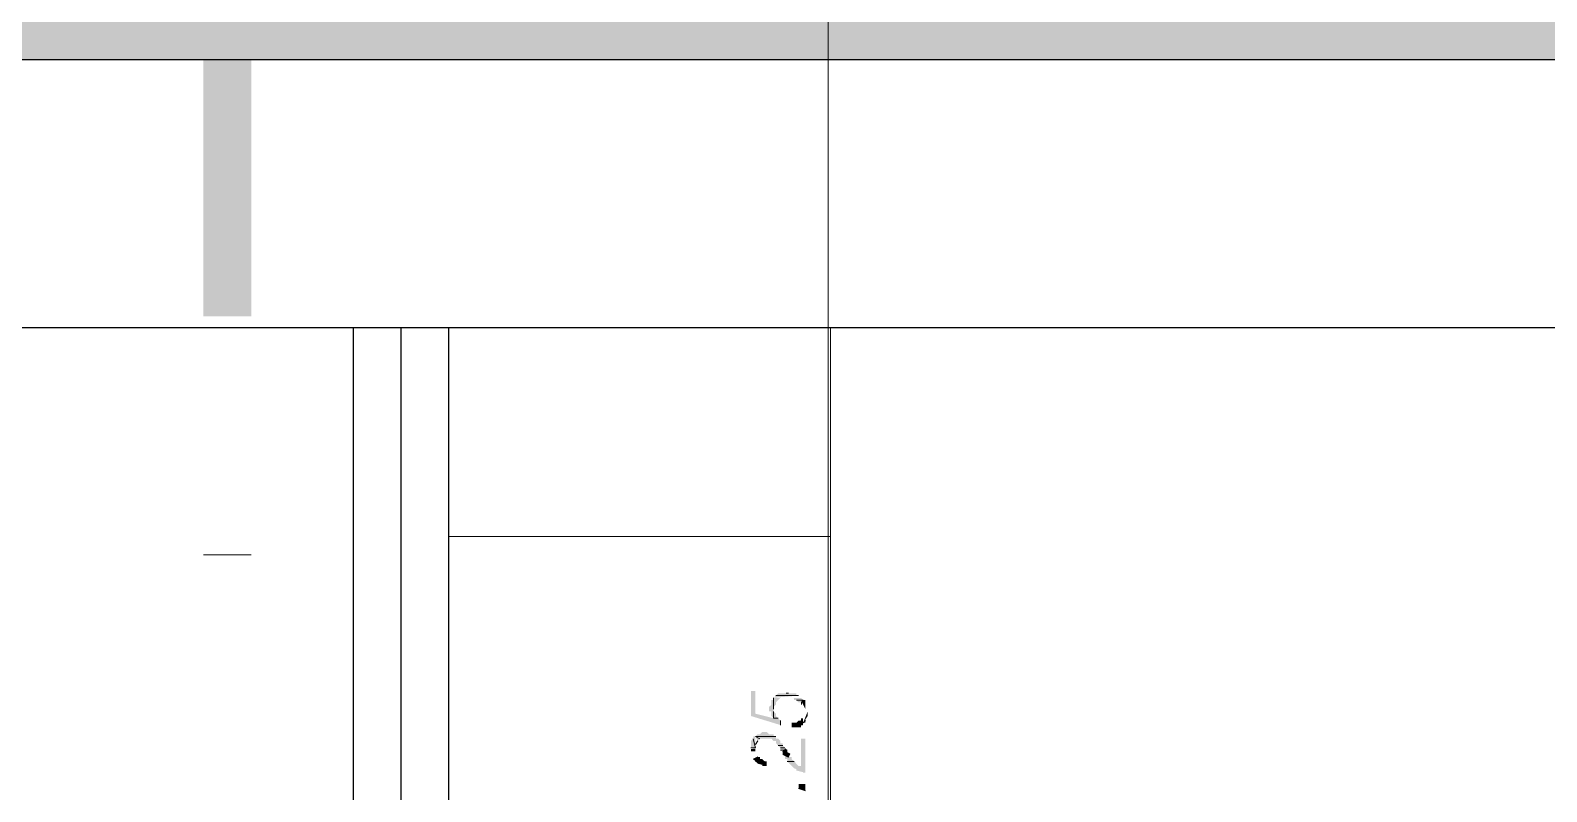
# Model space of a CAD drawing. Header units: millimetres. Extents: x 182 to 575, y -105 to 95.
# Drawn here: x 264.908 to 268.086, y 75.314 to 76.911 of the extents above; entities that cross this region are included whole.
import ezdxf

# ---------------------------------------------------------------- set-up
doc = ezdxf.new("R2010")
doc.units = ezdxf.units.MM
doc.header["$MEASUREMENT"] = 0
doc.layers.add('PDF_Geometry', color=7, linetype='Continuous')
doc.layers.add('PDF_Solid Fills', color=7, linetype='Continuous')

msp = doc.modelspace()

# ---------------------------------------------------------------- hatches: boundary and pattern name
at = {"layer": 'PDF_Solid Fills', "true_color": 0xb9b9b9, "transparency": 33554559}
for points in [[(261.6659, 76.9967), (261.6659, 79.5396), (261.5183, 79.5396), (261.5183, 76.9967), (259.5945, 76.9967), (259.5945, 76.2872), (259.7945, 76.2872), (259.7945, 76.8491), (270.3516, 76.8491), (270.3516, 76.2872), (270.504, 76.2872), (270.504, 76.9967)], [(265.2707, 76.311), (265.3707, 76.311), (265.3707, 77.311), (265.2707, 77.311)]]:
    msp.add_hatch(color=9, dxfattribs=at).paths.add_polyline_path(points)
at = {"layer": 'PDF_Solid Fills', "transparency": 33554559}
h = msp.add_hatch(color=256, dxfattribs=at)
h.paths.add_polyline_path([(264.9202, 76.4651), (264.9252, 76.4651), (264.9202, 76.4651)], flags=0)
h.paths.add_polyline_path([(264.9252, 76.4651), (264.9202, 76.4651), (264.9252, 76.4651)], flags=0)
h.paths.add_polyline_path([(264.9202, 76.4651), (264.9252, 76.4651), (264.9202, 76.4651)], flags=0)
h = msp.add_hatch(color=256, dxfattribs=at)
h.paths.add_polyline_path([(264.9202, 76.4626), (264.9252, 76.4626), (264.9202, 76.4626)], flags=0)
h.paths.add_polyline_path([(264.9252, 76.4601), (264.9202, 76.4601), (264.9252, 76.4601)], flags=0)
h.paths.add_polyline_path([(264.9202, 76.4601), (264.9252, 76.4601), (264.9202, 76.4601)], flags=0)
h.paths.add_polyline_path([(264.9252, 76.4601), (264.9202, 76.4601), (264.9252, 76.4601)], flags=0)
h = msp.add_hatch(color=256, dxfattribs=at)
h.paths.add_polyline_path([(267.9027, 76.4651), (267.9077, 76.4651), (267.9027, 76.4651)], flags=0)
h.paths.add_polyline_path([(267.9077, 76.4651), (267.9027, 76.4651), (267.9077, 76.4651)], flags=0)
h.paths.add_polyline_path([(267.9077, 76.4651), (267.9052, 76.4651), (267.9077, 76.4651)], flags=0)
h.paths.add_polyline_path([(267.9052, 76.4626), (267.9077, 76.4626), (267.9052, 76.4626)], flags=0)
h.paths.add_polyline_path([(267.9077, 76.4626), (267.9052, 76.4626), (267.9077, 76.4626)], flags=0)
h.paths.add_polyline_path([(267.9052, 76.4626), (267.9077, 76.4626), (267.9052, 76.4626)], flags=0)
h.paths.add_polyline_path([(267.9077, 76.4626), (267.9052, 76.4626), (267.9077, 76.4626)], flags=0)
h.paths.add_polyline_path([(267.9052, 76.4626), (267.9077, 76.4626), (267.9052, 76.4626)], flags=0)
h = msp.add_hatch(color=256, dxfattribs=at)
h.paths.add_polyline_path([(267.9102, 76.4551), (267.9052, 76.4551), (267.9102, 76.4551)], flags=0)
h.paths.add_polyline_path([(267.9052, 76.4551), (267.9102, 76.4551), (267.9052, 76.4551)], flags=0)
h.paths.add_polyline_path([(267.9102, 76.4551), (267.9052, 76.4551), (267.9102, 76.4551)], flags=0)
h.paths.add_polyline_path([(267.9052, 76.4526), (267.9077, 76.4526), (267.9052, 76.4526)], flags=0)
h.paths.add_polyline_path([(267.9077, 76.4526), (267.9052, 76.4526), (267.9077, 76.4526)], flags=0)
h.paths.add_polyline_path([(267.9052, 76.4526), (267.9077, 76.4526), (267.9052, 76.4526)], flags=0)
h.paths.add_polyline_path([(267.9077, 76.4501), (267.9052, 76.4501), (267.9077, 76.4501)], flags=0)
h.paths.add_polyline_path([(267.9052, 76.4501), (267.9077, 76.4501), (267.9052, 76.4501)], flags=0)
h.paths.add_polyline_path([(267.9077, 76.4501), (267.9052, 76.4501), (267.9077, 76.4501)], flags=0)
h = msp.add_hatch(color=256, dxfattribs=at)
h.paths.add_polyline_path([(267.9827, 76.4501), (267.9877, 76.4501), (267.9827, 76.4501)], flags=0)
h.paths.add_polyline_path([(267.9877, 76.4476), (267.9827, 76.4476), (267.9877, 76.4476)], flags=0)
h.paths.add_polyline_path([(267.9877, 76.4476), (267.9852, 76.4476), (267.9877, 76.4476)], flags=0)
h.paths.add_polyline_path([(267.9852, 76.4451), (267.9877, 76.4451), (267.9852, 76.4451)], flags=0)
h.paths.add_polyline_path([(267.9877, 76.4451), (267.9852, 76.4451), (267.9877, 76.4451)], flags=0)
h = msp.add_hatch(color=256, dxfattribs=at)
h.paths.add_polyline_path([(267.9902, 76.4676), (267.9952, 76.4676), (267.9902, 76.4676)], flags=0)
h.paths.add_polyline_path([(267.9952, 76.4676), (267.9902, 76.4676), (267.9952, 76.4676)], flags=0)
h.paths.add_polyline_path([(267.9902, 76.4676), (267.9952, 76.4676), (267.9902, 76.4676)], flags=0)
h.paths.add_polyline_path([(267.9902, 76.4676), (267.9927, 76.4676), (267.9902, 76.4676)], flags=0)
h.paths.add_polyline_path([(267.9927, 76.4676), (267.9902, 76.4676), (267.9927, 76.4676)], flags=0)
h.paths.add_polyline_path([(267.9877, 76.4651), (267.9927, 76.4651), (267.9877, 76.4651)], flags=0)
h.paths.add_polyline_path([(267.9927, 76.4651), (267.9877, 76.4651), (267.9927, 76.4651)], flags=0)
h.paths.add_polyline_path([(267.9877, 76.4651), (267.9927, 76.4651), (267.9877, 76.4651)], flags=0)
h.paths.add_polyline_path([(267.9877, 76.4626), (267.9902, 76.4626), (267.9877, 76.4626)], flags=0)
h.paths.add_polyline_path([(267.9902, 76.4626), (267.9877, 76.4626), (267.9902, 76.4626)], flags=0)
h = msp.add_hatch(color=256, dxfattribs=at)
h.paths.add_polyline_path([(268.0027, 76.4726), (268.0027, 76.4726), (268.0027, 76.4726)], flags=0)
h.paths.add_polyline_path([(268.0002, 76.4726), (268.0052, 76.4726), (268.0002, 76.4726)], flags=0)
h.paths.add_polyline_path([(268.0052, 76.4726), (268.0002, 76.4726), (268.0052, 76.4726)], flags=0)
h.paths.add_polyline_path([(268.0002, 76.4726), (268.0052, 76.4726), (268.0002, 76.4726)], flags=0)
h.paths.add_polyline_path([(268.0077, 76.4726), (267.9977, 76.4726), (268.0077, 76.4726)], flags=0)
h.paths.add_polyline_path([(267.9977, 76.4726), (268.0077, 76.4726), (267.9977, 76.4726)], flags=0)
h.paths.add_polyline_path([(268.0077, 76.4726), (267.9977, 76.4726), (268.0077, 76.4726)], flags=0)
h = msp.add_hatch(color=256, dxfattribs=at)
h.paths.add_polyline_path([(268.0077, 76.4701), (268.0127, 76.4701), (268.0077, 76.4701)], flags=0)
h.paths.add_polyline_path([(268.0127, 76.4701), (268.0077, 76.4701), (268.0127, 76.4701)], flags=0)
h.paths.add_polyline_path([(268.0077, 76.4701), (268.0127, 76.4701), (268.0077, 76.4701)], flags=0)
h = msp.add_hatch(color=256, dxfattribs=at)
h.paths.add_polyline_path([(268.0102, 76.4676), (268.0127, 76.4676), (268.0102, 76.4676)], flags=0)
h.paths.add_polyline_path([(268.0102, 76.4676), (268.0152, 76.4676), (268.0102, 76.4676)], flags=0)
h.paths.add_polyline_path([(268.0152, 76.4676), (268.0102, 76.4676), (268.0152, 76.4676)], flags=0)
h.paths.add_polyline_path([(268.0152, 76.4651), (268.0127, 76.4651), (268.0152, 76.4651)], flags=0)
h.paths.add_polyline_path([(268.0127, 76.4651), (268.0152, 76.4651), (268.0127, 76.4651)], flags=0)
h.paths.add_polyline_path([(268.0152, 76.4626), (268.0127, 76.4626), (268.0152, 76.4626)], flags=0)
h.paths.add_polyline_path([(268.0127, 76.4626), (268.0152, 76.4626), (268.0127, 76.4626)], flags=0)
h.paths.add_polyline_path([(268.0152, 76.4626), (268.0127, 76.4626), (268.0152, 76.4626)], flags=0)
h = msp.add_hatch(color=256, dxfattribs=at)
h.paths.add_polyline_path([(268.0227, 76.4576), (268.0252, 76.4576), (268.0227, 76.4576)], flags=0)
h.paths.add_polyline_path([(268.0252, 76.4576), (268.0227, 76.4576), (268.0252, 76.4576)], flags=0)
h.paths.add_polyline_path([(268.0227, 76.4551), (268.0252, 76.4551), (268.0227, 76.4551)], flags=0)
h.paths.add_polyline_path([(268.0252, 76.4551), (268.0227, 76.4551), (268.0252, 76.4551)], flags=0)
h.paths.add_polyline_path([(268.0227, 76.4551), (268.0252, 76.4551), (268.0227, 76.4551)], flags=0)
h.paths.add_polyline_path([(268.0252, 76.4551), (268.0227, 76.4551), (268.0252, 76.4551)], flags=0)
h.paths.add_polyline_path([(268.0252, 76.4526), (268.0202, 76.4526), (268.0252, 76.4526)], flags=0)
h.paths.add_polyline_path([(268.0202, 76.4501), (268.0252, 76.4501), (268.0202, 76.4501)], flags=0)
h.paths.add_polyline_path([(268.0252, 76.4501), (268.0202, 76.4501), (268.0252, 76.4501)], flags=0)
h = msp.add_hatch(color=256, dxfattribs=at)
h.paths.add_polyline_path([(268.0327, 76.4676), (268.0277, 76.4676), (268.0327, 76.4676)], flags=0)
h.paths.add_polyline_path([(268.0277, 76.4676), (268.0327, 76.4676), (268.0277, 76.4676)], flags=0)
h.paths.add_polyline_path([(268.0277, 76.4676), (268.0302, 76.4676), (268.0277, 76.4676)], flags=0)
h.paths.add_polyline_path([(268.0302, 76.4651), (268.0252, 76.4651), (268.0302, 76.4651)], flags=0)
h.paths.add_polyline_path([(268.0252, 76.4651), (268.0302, 76.4651), (268.0252, 76.4651)], flags=0)
h.paths.add_polyline_path([(268.0302, 76.4651), (268.0252, 76.4651), (268.0302, 76.4651)], flags=0)
h.paths.add_polyline_path([(268.0252, 76.4651), (268.0302, 76.4651), (268.0252, 76.4651)], flags=0)
h.paths.add_polyline_path([(268.0252, 76.4626), (268.0277, 76.4626), (268.0252, 76.4626)], flags=0)
h.paths.add_polyline_path([(268.0277, 76.4626), (268.0252, 76.4626), (268.0277, 76.4626)], flags=0)
h.paths.add_polyline_path([(268.0277, 76.4626), (268.0227, 76.4626), (268.0277, 76.4626)], flags=0)
h = msp.add_hatch(color=256, dxfattribs=at)
h.paths.add_polyline_path([(268.0402, 76.4726), (268.0402, 76.4726), (268.0402, 76.4726)], flags=0)
h.paths.add_polyline_path([(268.0377, 76.4726), (268.0427, 76.4726), (268.0377, 76.4726)], flags=0)
h.paths.add_polyline_path([(268.0427, 76.4726), (268.0377, 76.4726), (268.0427, 76.4726)], flags=0)
h.paths.add_polyline_path([(268.0377, 76.4726), (268.0427, 76.4726), (268.0377, 76.4726)], flags=0)
h.paths.add_polyline_path([(268.0452, 76.4726), (268.0352, 76.4726), (268.0452, 76.4726)], flags=0)
h.paths.add_polyline_path([(268.0352, 76.4726), (268.0452, 76.4726), (268.0352, 76.4726)], flags=0)
h.paths.add_polyline_path([(268.0452, 76.4726), (268.0352, 76.4726), (268.0452, 76.4726)], flags=0)
h.paths.add_polyline_path([(268.0352, 76.4726), (268.0452, 76.4726), (268.0352, 76.4726)], flags=0)
h = msp.add_hatch(color=256, dxfattribs=at)
h.paths.add_polyline_path([(268.0427, 76.4701), (268.0502, 76.4701), (268.0427, 76.4701)], flags=0)
h.paths.add_polyline_path([(268.0502, 76.4701), (268.0427, 76.4701), (268.0502, 76.4701)], flags=0)
h.paths.add_polyline_path([(268.0427, 76.4701), (268.0502, 76.4701), (268.0427, 76.4701)], flags=0)
h = msp.add_hatch(color=256, dxfattribs=at)
h.paths.add_polyline_path([(268.0527, 76.4626), (268.0502, 76.4626), (268.0527, 76.4626)], flags=0)
h.paths.add_polyline_path([(268.0502, 76.4626), (268.0527, 76.4626), (268.0502, 76.4626)], flags=0)
h.paths.add_polyline_path([(268.0527, 76.4651), (268.0502, 76.4651), (268.0527, 76.4651)], flags=0)
h = msp.add_hatch(color=256, dxfattribs=at)
h.paths.add_polyline_path([(267.9027, 76.4451), (267.9077, 76.4451), (267.9027, 76.4451)], flags=0)
h.paths.add_polyline_path([(267.9027, 76.4451), (267.9052, 76.4451), (267.9027, 76.4451)], flags=0)
h.paths.add_polyline_path([(267.9052, 76.4451), (267.9027, 76.4451), (267.9052, 76.4451)], flags=0)
h.paths.add_polyline_path([(267.9002, 76.4426), (267.9052, 76.4426), (267.9002, 76.4426)], flags=0)
h.paths.add_polyline_path([(267.9052, 76.4426), (267.9002, 76.4426), (267.9052, 76.4426)], flags=0)
h.paths.add_polyline_path([(267.9002, 76.4426), (267.9052, 76.4426), (267.9002, 76.4426)], flags=0)
h.paths.add_polyline_path([(267.9052, 76.4426), (267.9002, 76.4426), (267.9052, 76.4426)], flags=0)
h.paths.add_polyline_path([(267.9002, 76.4426), (267.9052, 76.4426), (267.9002, 76.4426)], flags=0)
h = msp.add_hatch(color=256, dxfattribs=at)
h.paths.add_polyline_path([(267.9852, 76.4426), (267.9902, 76.4426), (267.9852, 76.4426)], flags=0)
h.paths.add_polyline_path([(267.9902, 76.4426), (267.9852, 76.4426), (267.9902, 76.4426)], flags=0)
h.paths.add_polyline_path([(267.9852, 76.4426), (267.9902, 76.4426), (267.9852, 76.4426)], flags=0)
h.paths.add_polyline_path([(267.9902, 76.4426), (267.9852, 76.4426), (267.9902, 76.4426)], flags=0)
h = msp.add_hatch(color=256, dxfattribs=at)
h.paths.add_polyline_path([(267.9902, 76.4376), (268.0052, 76.4376), (267.9902, 76.4376)], flags=0)
h.paths.add_polyline_path([(268.0052, 76.4376), (267.9902, 76.4376), (268.0052, 76.4376)], flags=0)
h.paths.add_polyline_path([(267.9927, 76.4351), (268.0052, 76.4351), (267.9927, 76.4351)], flags=0)
h.paths.add_polyline_path([(267.9927, 76.4351), (268.0027, 76.4351), (267.9927, 76.4351)], flags=0)
h.paths.add_polyline_path([(268.0027, 76.4351), (267.9927, 76.4351), (268.0027, 76.4351)], flags=0)
h.paths.add_polyline_path([(268.0027, 76.4351), (267.9952, 76.4351), (268.0027, 76.4351)], flags=0)
h.paths.add_polyline_path([(267.9952, 76.4351), (268.0027, 76.4351), (267.9952, 76.4351)], flags=0)
h.paths.add_polyline_path([(267.9952, 76.4351), (268.0002, 76.4351), (267.9952, 76.4351)], flags=0)
h.paths.add_polyline_path([(268.0002, 76.4351), (267.9952, 76.4351), (268.0002, 76.4351)], flags=0)
h.paths.add_polyline_path([(267.9977, 76.4351), (267.9977, 76.4351), (267.9977, 76.4351)], flags=0)
h = msp.add_hatch(color=256, dxfattribs=at)
h.paths.add_polyline_path([(268.0252, 76.4476), (268.0227, 76.4476), (268.0252, 76.4476)], flags=0)
h.paths.add_polyline_path([(268.0227, 76.4476), (268.0252, 76.4476), (268.0227, 76.4476)], flags=0)
h.paths.add_polyline_path([(268.0252, 76.4476), (268.0227, 76.4476), (268.0252, 76.4476)], flags=0)
h.paths.add_polyline_path([(268.0227, 76.4476), (268.0252, 76.4476), (268.0227, 76.4476)], flags=0)
h.paths.add_polyline_path([(268.0252, 76.4451), (268.0227, 76.4451), (268.0252, 76.4451)], flags=0)
h.paths.add_polyline_path([(268.0227, 76.4451), (268.0252, 76.4451), (268.0227, 76.4451)], flags=0)
h.paths.add_polyline_path([(268.0252, 76.4451), (268.0227, 76.4451), (268.0252, 76.4451)], flags=0)
h.paths.add_polyline_path([(268.0227, 76.4426), (268.0277, 76.4426), (268.0227, 76.4426)], flags=0)
h.paths.add_polyline_path([(268.0277, 76.4426), (268.0227, 76.4426), (268.0277, 76.4426)], flags=0)
h.paths.add_polyline_path([(268.0227, 76.4426), (268.0277, 76.4426), (268.0227, 76.4426)], flags=0)
h.paths.add_polyline_path([(268.0277, 76.4426), (268.0227, 76.4426), (268.0277, 76.4426)], flags=0)
h = msp.add_hatch(color=256, dxfattribs=at)
h.paths.add_polyline_path([(268.0252, 76.4401), (268.0302, 76.4401), (268.0252, 76.4401)], flags=0)
h.paths.add_polyline_path([(268.0302, 76.4401), (268.0252, 76.4401), (268.0302, 76.4401)], flags=0)
h.paths.add_polyline_path([(268.0252, 76.4401), (268.0302, 76.4401), (268.0252, 76.4401)], flags=0)
h = msp.add_hatch(color=256, dxfattribs=at)
h.paths.add_polyline_path([(268.0277, 76.4376), (268.0427, 76.4376), (268.0277, 76.4376)], flags=0)
h.paths.add_polyline_path([(268.0427, 76.4351), (268.0302, 76.4351), (268.0427, 76.4351)], flags=0)
h.paths.add_polyline_path([(268.0302, 76.4351), (268.0427, 76.4351), (268.0302, 76.4351)], flags=0)
h.paths.add_polyline_path([(268.0302, 76.4351), (268.0402, 76.4351), (268.0302, 76.4351)], flags=0)
h.paths.add_polyline_path([(268.0402, 76.4351), (268.0302, 76.4351), (268.0402, 76.4351)], flags=0)
h.paths.add_polyline_path([(268.0402, 76.4351), (268.0327, 76.4351), (268.0402, 76.4351)], flags=0)
h.paths.add_polyline_path([(268.0327, 76.4351), (268.0402, 76.4351), (268.0327, 76.4351)], flags=0)
h = msp.add_hatch(color=256, dxfattribs=at)
h.paths.add_polyline_path([(268.0377, 76.4376), (268.0452, 76.4376), (268.0377, 76.4376)], flags=0)
h.paths.add_polyline_path([(268.0452, 76.4376), (268.0377, 76.4376), (268.0452, 76.4376)], flags=0)
h.paths.add_polyline_path([(268.0452, 76.4376), (268.0402, 76.4376), (268.0452, 76.4376)], flags=0)
h.paths.add_polyline_path([(268.0402, 76.4376), (268.0452, 76.4376), (268.0402, 76.4376)], flags=0)
h = msp.add_hatch(color=256, dxfattribs=at)
h.paths.add_polyline_path([(268.0477, 76.4451), (268.0502, 76.4451), (268.0477, 76.4451)], flags=0)
h.paths.add_polyline_path([(268.0502, 76.4451), (268.0477, 76.4451), (268.0502, 76.4451)], flags=0)
h.paths.add_polyline_path([(268.0502, 76.4426), (268.0452, 76.4426), (268.0502, 76.4426)], flags=0)
h.paths.add_polyline_path([(268.0452, 76.4426), (268.0502, 76.4426), (268.0452, 76.4426)], flags=0)
h.paths.add_polyline_path([(268.0502, 76.4426), (268.0452, 76.4426), (268.0502, 76.4426)], flags=0)
h = msp.add_hatch(color=256, dxfattribs=at)
h.paths.add_polyline_path([(268.0102, 76.3701), (268.0052, 76.3701), (268.0102, 76.3701)], flags=0)
h.paths.add_polyline_path([(268.0052, 76.3701), (268.0102, 76.3701), (268.0052, 76.3701)], flags=0)
h.paths.add_polyline_path([(268.0102, 76.3676), (268.0052, 76.3676), (268.0102, 76.3676)], flags=0)
h.paths.add_polyline_path([(268.0052, 76.3676), (268.0102, 76.3676), (268.0052, 76.3676)], flags=0)
h.paths.add_polyline_path([(268.0077, 76.3651), (268.0027, 76.3651), (268.0077, 76.3651)], flags=0)
h.paths.add_polyline_path([(268.0027, 76.3651), (268.0077, 76.3651), (268.0027, 76.3651)], flags=0)
h.paths.add_polyline_path([(268.0077, 76.3626), (268.0027, 76.3626), (268.0077, 76.3626)], flags=0)
h.paths.add_polyline_path([(268.0027, 76.3626), (268.0077, 76.3626), (268.0027, 76.3626)], flags=0)
h = msp.add_hatch(color=256, dxfattribs=at)
h.paths.add_polyline_path([(268.0177, 76.3626), (268.0152, 76.3626), (268.0177, 76.3626)], flags=0)
h.paths.add_polyline_path([(268.0152, 76.3626), (268.0177, 76.3626), (268.0152, 76.3626)], flags=0)
h.paths.add_polyline_path([(268.0202, 76.3626), (268.0127, 76.3626), (268.0202, 76.3626)], flags=0)
h.paths.add_polyline_path([(268.0127, 76.3626), (268.0202, 76.3626), (268.0127, 76.3626)], flags=0)
h = msp.add_hatch(color=256, dxfattribs=at)
h.paths.add_polyline_path([(268.0252, 76.3726), (268.0302, 76.3726), (268.0252, 76.3726)], flags=0)
h.paths.add_polyline_path([(268.0302, 76.3726), (268.0252, 76.3726), (268.0302, 76.3726)], flags=0)
h.paths.add_polyline_path([(268.0277, 76.3701), (268.0302, 76.3701), (268.0277, 76.3701)], flags=0)
h.paths.add_polyline_path([(268.0277, 76.3676), (268.0327, 76.3676), (268.0277, 76.3676)], flags=0)
h = msp.add_hatch(color=256, dxfattribs=at)
h.paths.add_polyline_path([(268.0502, 76.3626), (268.0527, 76.3626), (268.0502, 76.3626)], flags=0)
h.paths.add_polyline_path([(268.0552, 76.3626), (268.0477, 76.3626), (268.0552, 76.3626)], flags=0)
h.paths.add_polyline_path([(268.0477, 76.3626), (268.0552, 76.3626), (268.0477, 76.3626)], flags=0)
h.paths.add_polyline_path([(268.0552, 76.3626), (268.0477, 76.3626), (268.0552, 76.3626)], flags=0)
h.paths.add_polyline_path([(268.0577, 76.3601), (268.0452, 76.3601), (268.0577, 76.3601)], flags=0)
h = msp.add_hatch(color=256, dxfattribs=at)
h.paths.add_polyline_path([(268.0577, 76.3551), (268.0627, 76.3551), (268.0577, 76.3551)], flags=0)
h.paths.add_polyline_path([(268.0627, 76.3551), (268.0577, 76.3551), (268.0627, 76.3551)], flags=0)
h.paths.add_polyline_path([(268.0577, 76.3551), (268.0627, 76.3551), (268.0577, 76.3551)], flags=0)
h.paths.add_polyline_path([(268.0627, 76.3526), (268.0602, 76.3526), (268.0627, 76.3526)], flags=0)
h.paths.add_polyline_path([(268.0602, 76.3526), (268.0627, 76.3526), (268.0602, 76.3526)], flags=0)
h.paths.add_polyline_path([(268.0652, 76.3501), (268.0602, 76.3501), (268.0652, 76.3501)], flags=0)
h.paths.add_polyline_path([(268.0602, 76.3501), (268.0652, 76.3501), (268.0602, 76.3501)], flags=0)
h.paths.add_polyline_path([(268.0652, 76.3501), (268.0602, 76.3501), (268.0652, 76.3501)], flags=0)
h.paths.add_polyline_path([(268.0602, 76.3476), (268.0652, 76.3476), (268.0602, 76.3476)], flags=0)
h.paths.add_polyline_path([(268.0627, 76.3451), (268.0602, 76.3451), (268.0627, 76.3451)], flags=0)
h.paths.add_polyline_path([(268.0602, 76.3451), (268.0627, 76.3451), (268.0602, 76.3451)], flags=0)
h.paths.add_polyline_path([(268.0627, 76.3426), (268.0602, 76.3426), (268.0627, 76.3426)], flags=0)
h = msp.add_hatch(color=256, dxfattribs=at)
h.paths.add_polyline_path([(268.0052, 76.3451), (268.0002, 76.3451), (268.0052, 76.3451)], flags=0)
h.paths.add_polyline_path([(268.0002, 76.3426), (268.0052, 76.3426), (268.0002, 76.3426)], flags=0)
h.paths.add_polyline_path([(268.0052, 76.3401), (268.0027, 76.3401), (268.0052, 76.3401)], flags=0)
h.paths.add_polyline_path([(268.0027, 76.3401), (268.0052, 76.3401), (268.0027, 76.3401)], flags=0)
h = msp.add_hatch(color=256, dxfattribs=at)
h.paths.add_polyline_path([(268.0152, 76.3326), (268.0127, 76.3326), (268.0152, 76.3326)], flags=0)
h.paths.add_polyline_path([(268.0102, 76.3326), (268.0177, 76.3326), (268.0102, 76.3326)], flags=0)
h.paths.add_polyline_path([(268.0177, 76.3326), (268.0102, 76.3326), (268.0177, 76.3326)], flags=0)
h.paths.add_polyline_path([(268.0077, 76.3326), (268.0202, 76.3326), (268.0077, 76.3326)], flags=0)
h.paths.add_polyline_path([(268.0202, 76.3326), (268.0077, 76.3326), (268.0202, 76.3326)], flags=0)
h.paths.add_polyline_path([(268.0077, 76.3326), (268.0202, 76.3326), (268.0077, 76.3326)], flags=0)
h.paths.add_polyline_path([(268.0227, 76.3351), (268.0052, 76.3351), (268.0227, 76.3351)], flags=0)
h.paths.add_polyline_path([(268.0052, 76.3351), (268.0227, 76.3351), (268.0052, 76.3351)], flags=0)
h = msp.add_hatch(color=256, dxfattribs=at)
h.paths.add_polyline_path([(268.0252, 76.3476), (268.0302, 76.3476), (268.0252, 76.3476)], flags=0)
h.paths.add_polyline_path([(268.0302, 76.3476), (268.0252, 76.3476), (268.0302, 76.3476)], flags=0)
h.paths.add_polyline_path([(268.0252, 76.3451), (268.0302, 76.3451), (268.0252, 76.3451)], flags=0)
h.paths.add_polyline_path([(268.0277, 76.3426), (268.0252, 76.3426), (268.0277, 76.3426)], flags=0)
h.paths.add_polyline_path([(268.0277, 76.3426), (268.0227, 76.3426), (268.0277, 76.3426)], flags=0)
h = msp.add_hatch(color=256, dxfattribs=at)
h.paths.add_polyline_path([(268.0552, 76.3376), (268.0602, 76.3376), (268.0552, 76.3376)], flags=0)
h.paths.add_polyline_path([(268.0602, 76.3376), (268.0552, 76.3376), (268.0602, 76.3376)], flags=0)
h.paths.add_polyline_path([(268.0552, 76.3376), (268.0602, 76.3376), (268.0552, 76.3376)], flags=0)
h = msp.add_hatch(color=256, dxfattribs=at)
h.paths.add_polyline_path([(266.4802, 75.511), (266.4659, 75.511), (266.4659, 75.5062), (266.4612, 75.5062), (266.4612, 75.4967), (266.4564, 75.492), (266.4564, 75.4824), (266.4612, 75.4824), (266.4612, 75.4729), (266.4659, 75.4681), (266.4278, 75.4777), (266.4278, 75.5253), (266.4183, 75.5253), (266.4183, 75.4729), (266.4802, 75.4539), (266.4802, 75.4634), (266.4754, 75.4681), (266.4707, 75.4729), (266.4707, 75.4777), (266.4659, 75.4824), (266.4659, 75.492), (266.4707, 75.4967), (266.4707, 75.5015), (266.4754, 75.5062)])
h.paths.add_polyline_path([(266.4707, 75.5158), (266.4659, 75.511), (266.5183, 75.5158), (266.5135, 75.5158), (266.5135, 75.5205), (266.4754, 75.5205)])
h.paths.add_polyline_path([(266.5088, 75.5101), (266.5088, 75.5062), (266.5135, 75.5062), (266.5183, 75.5015), (266.5326, 75.5015), (266.5278, 75.5062), (266.5231, 75.511), (266.504, 75.511)])
h = msp.add_hatch(color=256, dxfattribs=at)
h.paths.add_polyline_path([(266.4612, 75.5015), (266.4612, 75.4777), (266.4612, 75.5015)], flags=0)
h.paths.add_polyline_path([(266.4612, 75.4777), (266.4612, 75.5015), (266.4612, 75.4777)], flags=0)
h.paths.add_polyline_path([(266.4659, 75.4681), (266.4659, 75.511), (266.4659, 75.4681)], flags=0)
h = msp.add_hatch(color=256, dxfattribs=at)
h.paths.add_polyline_path([(266.5278, 75.4586), (266.5326, 75.4586), (266.5326, 75.4658), (266.5373, 75.4729), (266.5373, 75.4824)])
h.paths.add_polyline_path([(266.504, 75.4491), (266.5231, 75.4491), (266.5231, 75.4529), (266.5278, 75.4539), (266.5278, 75.4586), (266.5278, 75.4681), (266.5231, 75.4681), (266.5231, 75.4634), (266.5183, 75.4634), (266.5135, 75.4586), (266.504, 75.4586)])
h = msp.add_hatch(color=256, dxfattribs=at)
h.paths.add_polyline_path([(266.4278, 75.4301), (266.4231, 75.4301), (266.4231, 75.4253), (266.4183, 75.4205), (266.4183, 75.4062), (266.4278, 75.4015)])
h.paths.add_polyline_path([(266.4945, 75.4015), (266.4897, 75.4062), (266.485, 75.411), (266.485, 75.4158), (266.4802, 75.4158), (266.4802, 75.4205), (266.4754, 75.4253), (266.4707, 75.4253), (266.4707, 75.4301), (266.4659, 75.4301), (266.4659, 75.4348), (266.4564, 75.4348), (266.4516, 75.4396), (266.4421, 75.4396), (266.4373, 75.4348), (266.4326, 75.4348), (266.4278, 75.4301), (266.4326, 75.4205), (266.4373, 75.4253), (266.4612, 75.4253), (266.4659, 75.4205), (266.4707, 75.4205), (266.4707, 75.4158), (266.4754, 75.411), (266.4802, 75.4062), (266.4802, 75.4015)])
h = msp.add_hatch(color=256, dxfattribs=at)
h.paths.add_polyline_path([(266.9902, 75.4451), (267.0027, 75.4451), (266.9902, 75.4451)], flags=0)
h.paths.add_polyline_path([(267.0027, 75.4451), (266.9902, 75.4451), (267.0027, 75.4451)], flags=0)
h.paths.add_polyline_path([(266.9877, 75.4451), (267.0052, 75.4451), (266.9877, 75.4451)], flags=0)
h = msp.add_hatch(color=256, dxfattribs=at)
h.paths.add_polyline_path([(267.0052, 75.4376), (267.0102, 75.4376), (267.0052, 75.4376)], flags=0)
h.paths.add_polyline_path([(267.0102, 75.4376), (267.0052, 75.4376), (267.0102, 75.4376)], flags=0)
h.paths.add_polyline_path([(267.0052, 75.4351), (267.0102, 75.4351), (267.0052, 75.4351)], flags=0)
h.paths.add_polyline_path([(267.0102, 75.4326), (267.0052, 75.4326), (267.0102, 75.4326)], flags=0)
h.paths.add_polyline_path([(267.0052, 75.4326), (267.0102, 75.4326), (267.0052, 75.4326)], flags=0)
for points in [[(266.4897, 75.3904), (266.4897, 75.3824), (266.4945, 75.3824), (266.4945, 75.3777), (266.4992, 75.3729), (266.504, 75.3681), (266.5088, 75.3634), (266.5135, 75.3615), (266.5135, 75.3586), (266.5278, 75.3551), (266.5278, 75.3539), (266.5326, 75.3539), (266.5326, 75.4253), (266.5231, 75.4253), (266.5231, 75.3681), (266.5183, 75.3681), (266.5135, 75.3729), (266.5088, 75.3777), (266.504, 75.3824), (266.504, 75.3872), (266.4992, 75.3872), (266.4897, 75.392), (266.485, 75.392)], [(266.4278, 75.3777), (266.4326, 75.3729), (266.4421, 75.3705), (266.4421, 75.3681), (266.4516, 75.3681), (266.4516, 75.3777), (266.4469, 75.3777), (266.4421, 75.3824), (266.4373, 75.3824), (266.4373, 75.3872), (266.4326, 75.3872), (266.4231, 75.3824)], [(266.5183, 75.3205), (266.5326, 75.3158), (266.5326, 75.3301), (266.5183, 75.3301)]]:
    msp.add_hatch(color=256, dxfattribs=at).paths.add_polyline_path(points)
h = msp.add_hatch(color=256, dxfattribs=at)
h.paths.add_polyline_path([(266.9777, 75.4076), (266.9802, 75.4076), (266.9777, 75.4076)], flags=0)
h.paths.add_polyline_path([(266.9777, 75.4026), (266.9827, 75.4026), (266.9777, 75.4026)], flags=0)
h.paths.add_polyline_path([(266.9827, 75.4026), (266.9777, 75.4026), (266.9827, 75.4026)], flags=0)
h.paths.add_polyline_path([(266.9777, 75.4001), (266.9827, 75.4001), (266.9777, 75.4001)], flags=0)
h.paths.add_polyline_path([(266.9827, 75.4001), (266.9777, 75.4001), (266.9827, 75.4001)], flags=0)
h = msp.add_hatch(color=256, dxfattribs=at)
h.paths.add_polyline_path([(266.9852, 75.4001), (266.9777, 75.4001), (266.9852, 75.4001)], flags=0)
h.paths.add_polyline_path([(266.9802, 75.3976), (266.9877, 75.3976), (266.9802, 75.3976)], flags=0)
h.paths.add_polyline_path([(266.9877, 75.3976), (266.9802, 75.3976), (266.9877, 75.3976)], flags=0)
h = msp.add_hatch(color=256, dxfattribs=at)
h.paths.add_polyline_path([(267.0077, 75.4101), (267.0027, 75.4101), (267.0077, 75.4101)], flags=0)
h.paths.add_polyline_path([(267.0027, 75.4101), (267.0077, 75.4101), (267.0027, 75.4101)], flags=0)
h.paths.add_polyline_path([(267.0077, 75.4076), (267.0027, 75.4076), (267.0077, 75.4076)], flags=0)
h.paths.add_polyline_path([(267.0027, 75.4076), (267.0077, 75.4076), (267.0027, 75.4076)], flags=0)
h.paths.add_polyline_path([(267.0052, 75.4051), (267.0002, 75.4051), (267.0052, 75.4051)], flags=0)
h.paths.add_polyline_path([(267.0002, 75.4051), (267.0052, 75.4051), (267.0002, 75.4051)], flags=0)
h.paths.add_polyline_path([(267.0052, 75.4051), (267.0002, 75.4051), (267.0052, 75.4051)], flags=0)
h = msp.add_hatch(color=256, dxfattribs=at)
h.paths.add_polyline_path([(267.0027, 75.4201), (267.0102, 75.4201), (267.0027, 75.4201)], flags=0)
h.paths.add_polyline_path([(267.0102, 75.4201), (267.0027, 75.4201), (267.0102, 75.4201)], flags=0)
h.paths.add_polyline_path([(267.0027, 75.4201), (267.0102, 75.4201), (267.0027, 75.4201)], flags=0)
h.paths.add_polyline_path([(267.0102, 75.4226), (267.0052, 75.4226), (267.0102, 75.4226)], flags=0)
h.paths.add_polyline_path([(267.0052, 75.4226), (267.0102, 75.4226), (267.0052, 75.4226)], flags=0)
h = msp.add_hatch(color=256, dxfattribs=at)
h.paths.add_polyline_path([(266.9877, 75.3951), (266.9927, 75.3951), (266.9877, 75.3951)], flags=0)
h.paths.add_polyline_path([(266.9927, 75.3951), (266.9877, 75.3951), (266.9927, 75.3951)], flags=0)
h.paths.add_polyline_path([(266.9952, 75.3951), (266.9827, 75.3951), (266.9952, 75.3951)], flags=0)
h = msp.add_hatch(color=256, dxfattribs=at)
h.paths.add_polyline_path([(267.1727, 75.3426), (267.1677, 75.3426), (267.1727, 75.3426)], flags=0)
h.paths.add_polyline_path([(267.1677, 75.3426), (267.1727, 75.3426), (267.1677, 75.3426)], flags=0)
h.paths.add_polyline_path([(267.1652, 75.3426), (267.1777, 75.3426), (267.1652, 75.3426)], flags=0)
h.paths.add_polyline_path([(267.1777, 75.3426), (267.1652, 75.3426), (267.1777, 75.3426)], flags=0)
h = msp.add_hatch(color=256, dxfattribs=at)
h.paths.add_polyline_path([(267.1827, 75.3351), (267.1777, 75.3351), (267.1827, 75.3351)], flags=0)
h.paths.add_polyline_path([(267.1852, 75.3326), (267.1802, 75.3326), (267.1852, 75.3326)], flags=0)
h.paths.add_polyline_path([(267.1802, 75.3326), (267.1852, 75.3326), (267.1802, 75.3326)], flags=0)

# ---------------------------------------------------------------- linework, layer by layer
at = {"layer": 'PDF_Geometry', "lineweight": 13}
for points in [[(266.5802, 73.7729), (266.5802, 73.7967), (266.5802, 76.9491), (266.5802, 76.9729)], [(266.585, 73.7491), (266.585, 76.2872)], [(266.585, 75.8491), (265.785, 75.8491)], [(266.4707, 75.5158), (266.5183, 75.5158), (266.4707, 75.5158)], [(266.5183, 75.5158), (266.4707, 75.5158), (266.5183, 75.5158)], [(266.4969, 75.5205), (266.4921, 75.5205), (266.4921, 75.5205), (266.4921, 75.5205)], [(266.5135, 75.5062), (266.5278, 75.5062), (266.5135, 75.5062)], [(266.4754, 75.4681), (266.4659, 75.4681), (266.4754, 75.4681)], [(266.4183, 75.4062), (266.4278, 75.4062), (266.4183, 75.4062)], [(266.4373, 75.4253), (266.4278, 75.4301), (266.4373, 75.4253)], [(266.4278, 75.4301), (266.4707, 75.4301), (266.4278, 75.4301)], [(266.4326, 75.4205), (266.4326, 75.4205), (266.4278, 75.4134)], [(266.4754, 75.411), (266.485, 75.411), (266.4754, 75.411)], [(266.4897, 75.4062), (266.4802, 75.4062), (266.4897, 75.4062)], [(266.4945, 75.4015), (266.4802, 75.4015), (266.4945, 75.4015)], [(266.4326, 75.3872), (266.4231, 75.3824), (266.4326, 75.3872)], [(266.4231, 75.3824), (266.4373, 75.3824), (266.4231, 75.3824)], [(266.4278, 75.3777), (266.4469, 75.3777), (266.4278, 75.3777)], [(266.485, 75.392), (266.4992, 75.392), (266.485, 75.392)], [(266.5088, 75.3777), (266.4945, 75.3777), (266.5088, 75.3777)], [(266.5326, 75.3158), (266.5183, 75.3205), (266.5326, 75.3158)]]:
    msp.add_lwpolyline(points, dxfattribs=at)
at = {"layer": 'PDF_Geometry', "lineweight": 25}
for points in [[(270.3516, 76.8491), (259.7945, 76.8491), (259.7945, 76.2872)], [(270.504, 76.2872), (259.5945, 76.2872)], [(265.585, 73.7491), (265.585, 76.2872)], [(265.685, 73.7491), (265.685, 76.2872)], [(265.785, 73.7491), (265.785, 76.2872)]]:
    msp.add_lwpolyline(points, dxfattribs=at)
at = {"layer": 'PDF_Geometry', "color": 9, "lineweight": 0, "true_color": 0xb9b9b9}
msp.add_lwpolyline([(265.2707, 75.811), (265.3707, 75.811)], dxfattribs=at)
at = {"layer": 'PDF_Geometry', "lineweight": 13}
for points in [[(266.4659, 75.4872), (266.4659, 75.511), (266.4659, 75.4872)], [(266.4659, 75.4824), (266.4659, 75.4681), (266.4659, 75.4824)], [(266.4802, 75.4634), (266.4802, 75.4539), (266.4802, 75.4634)], [(266.5231, 75.4634), (266.5278, 75.4586), (266.5231, 75.4634)], [(266.5326, 75.4634), (266.5278, 75.4586), (266.5326, 75.4634)], [(266.4231, 75.4253), (266.4278, 75.4062), (266.4231, 75.4253)]]:
    msp.add_lwpolyline(points, close=True, dxfattribs=at)
for points in [[(266.5254, 75.5015, 0.00952, 0.00952, 0), (266.5278, 75.5015, 0.00952, 0.00952, 0), (266.5278, 75.4967, 0, 0, 0), (266.5302, 75.492, 0, 0, 0), (266.5326, 75.4896, 0, 0, 0), (266.5326, 75.4848, 0, 0, 0), (266.5326, 75.4705, 0, 0, 0)], [(266.4231, 75.4039, 0.00953, 0.00953, 0), (266.4231, 75.3991, 0, 0, 0), (266.4231, 75.3943, 0, 0, 0), (266.4254, 75.3896, 0, 0, 0), (266.4231, 75.3848, 0, 0, 0)]]:
    msp.add_lwpolyline(points, format="xyseb", dxfattribs=at)
at = {"layer": 'PDF_Geometry', "lineweight": 13, "const_width": 0.00952}
msp.add_lwpolyline([(266.4873, 75.4015), (266.4897, 75.3991), (266.4897, 75.3943), (266.4992, 75.3896)], dxfattribs=at)

doc.saveas('drawing.dxf')
